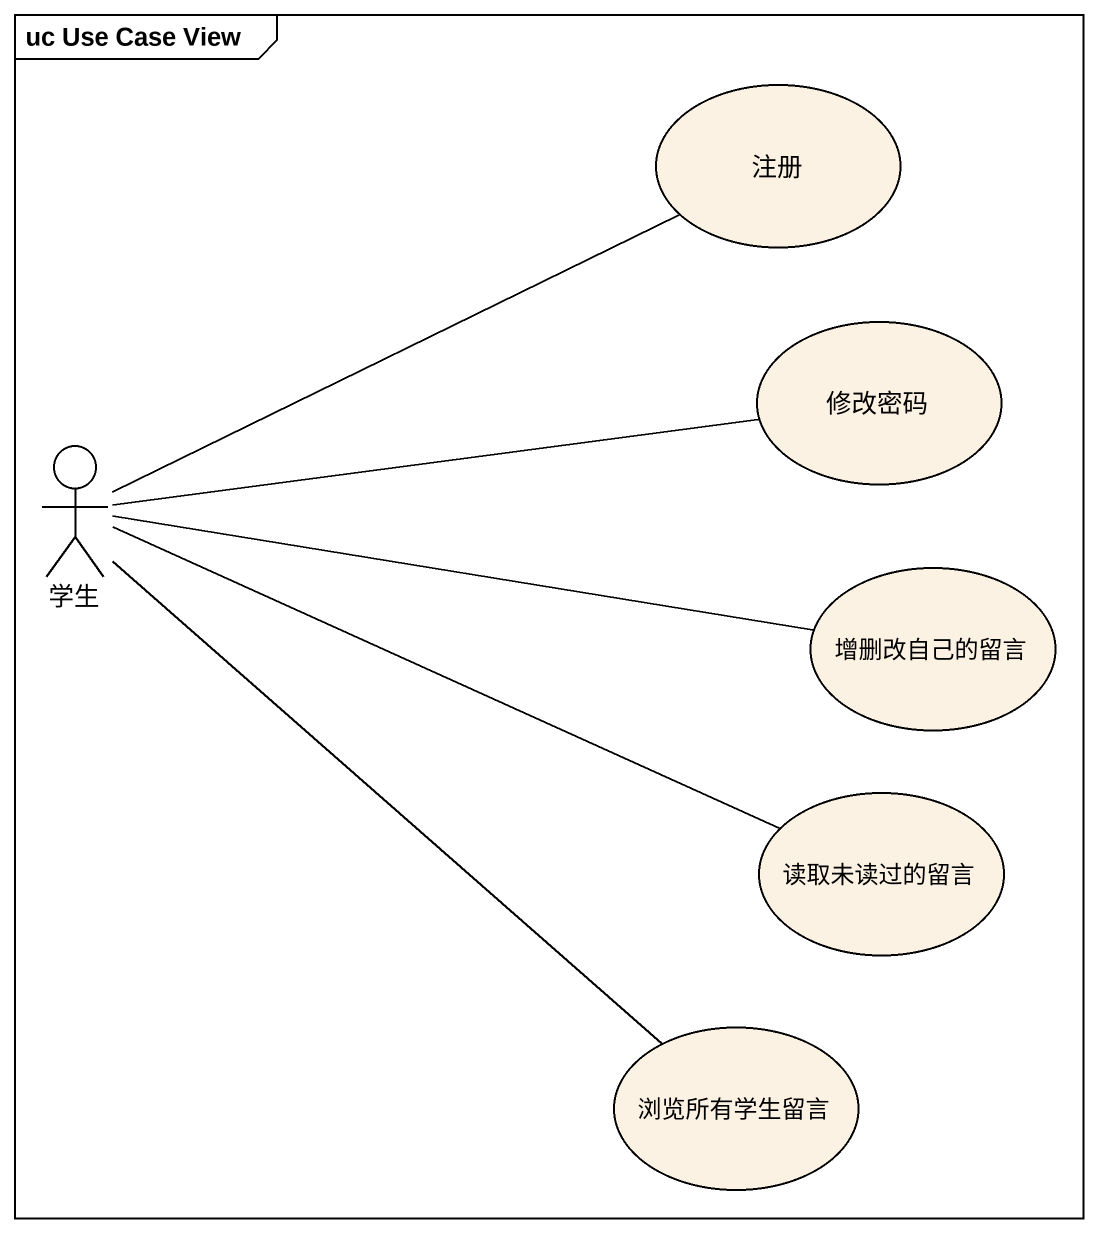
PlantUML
@startuml
mainframe uc Use Case View
usecase 注册
usecase 修改密码
actor 学生
usecase 增删改自己的留言
usecase 读取未读过的留言
usecase 浏览所有学生留言
学生 -right- 注册
学生 -right- 修改密码
学生 -right- 增删改自己的留言
学生 -right- 读取未读过的留言
学生 -- 浏览所有学生留言
@enduml
